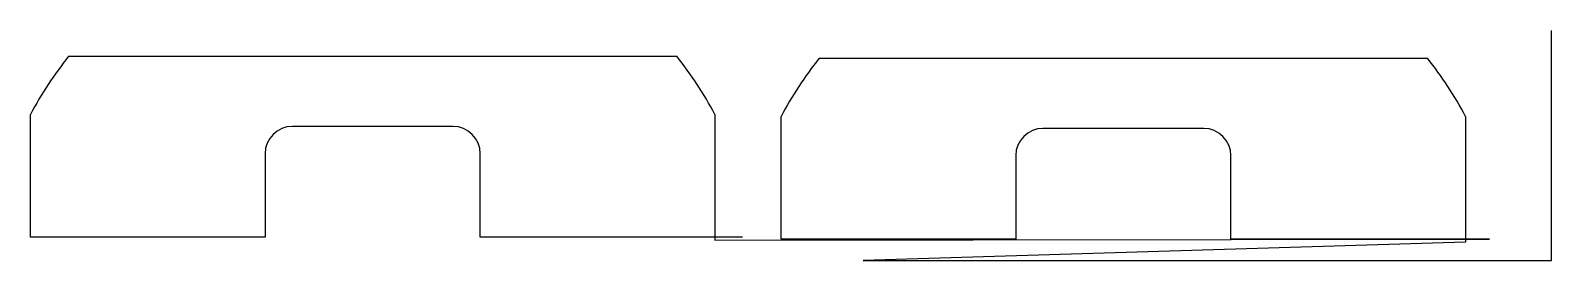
# Model space of a CAD drawing. Header units: metres. Extents: x 6 to 2752, y 2085 to 2500.
import ezdxf

# ---------------------------------------------------------------- set-up
doc = ezdxf.new("R2010")
doc.units = ezdxf.units.M

msp = doc.modelspace()

# ---------------------------------------------------------------- linework, layer by layer
at = {"layer": 'TOOL_0'}
for p, q in [((2751.901, 2499), (2751.901, 2500)), ((2751.901, 2084.715), (2751.901, 2499)), ((75.395, 2453.273), (1172.979, 2453.273)), ((1430.193, 2449.817), (2527.777, 2449.817)), ((6.437, 2126.773), (6.437, 2348.333)), ((1241.937, 2348.333), (1241.937, 2126.773)), ((1361.235, 2123.317), (1361.235, 2344.877)), ((2596.735, 2344.877), (2596.735, 2123.317)), ((769.187, 2326.773), (479.187, 2326.773)), ((2123.985, 2323.317), (1833.985, 2323.317)), ((429.937, 2277.523), (429.937, 2126.773)), ((818.437, 2126.773), (818.437, 2277.523)), ((1784.735, 2274.067), (1784.735, 2123.317)), ((2173.235, 2123.317), (2173.235, 2274.067)), ((429.937, 2126.773), (6.437, 2126.773)), ((1241.937, 2126.773), (818.437, 2126.773)), ((1291.365, 2126.773), (1241.937, 2126.773)), ((1241.937, 2126.773), (1241.937, 2121.542)), ((1241.937, 2121.542), (2639.843, 2123.317)), ((1784.735, 2123.317), (1361.235, 2123.317)), ((2596.735, 2117.962), (1509.481, 2084.715)), ((2596.735, 2123.317), (2173.235, 2123.317)), ((2639.843, 2123.317), (2596.735, 2123.317)), ((2596.735, 2123.317), (2596.735, 2117.962)), ((1509.481, 2084.715), (2751.901, 2084.715))]:
    msp.add_line(p, q, dxfattribs=at)
for centre, radius, start, end in [((624.187, 2017.523), 700.75, 141.549839, 151.830599), ((624.187, 2017.523), 700.75, 28.169401, 38.450161), ((1978.985, 2014.067), 700.75, 141.549839, 151.830599), ((1978.985, 2014.067), 700.75, 28.169401, 38.450161), ((479.187, 2277.523), 49.25, 90, 180), ((769.187, 2277.523), 49.25, 0, 90), ((1833.985, 2274.067), 49.25, 90, 180), ((2123.985, 2274.067), 49.25, 0, 90)]:
    msp.add_arc(centre, radius, start, end, dxfattribs=at)

doc.saveas('drawing.dxf')
